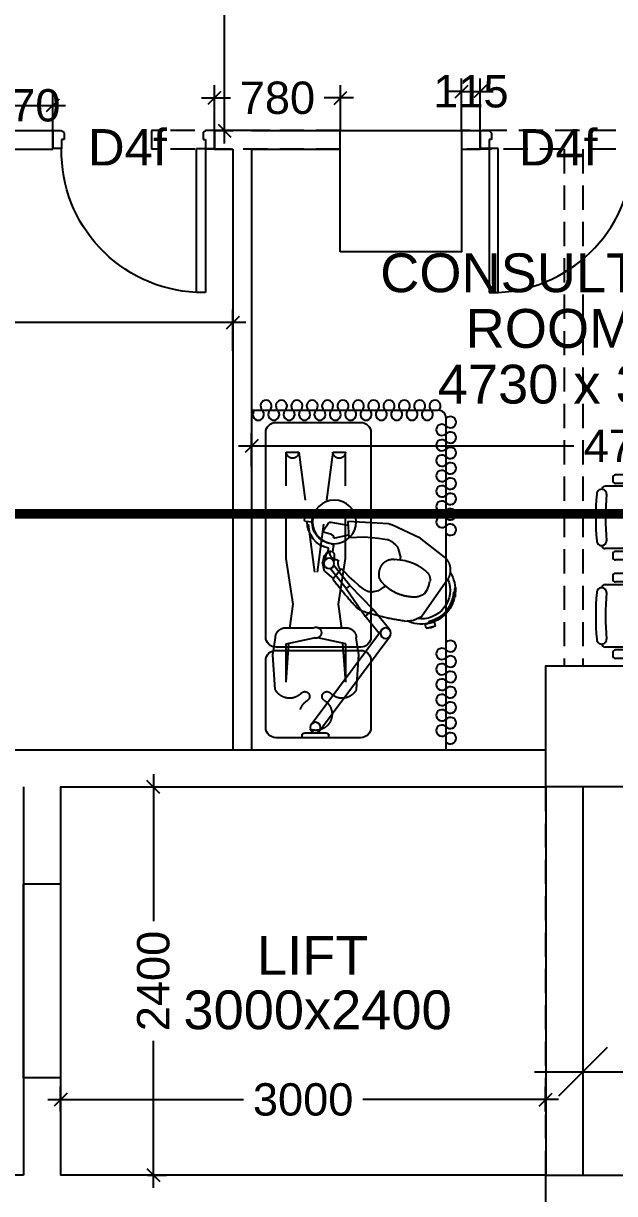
# Model space of a CAD drawing. Extents: x 6345096 to 6738923, y -6490958 to -6305885.
# Drawn here: x 6615013 to 6618670, y -6435934 to -6428696 of the extents above; entities that cross this region are included whole.
import ezdxf
from ezdxf.enums import TextEntityAlignment as Align

# ---------------------------------------------------------------- set-up
doc = ezdxf.new("R2010")
doc.units = 0
doc.header["$LTSCALE"] = 600
doc.header["$MEASUREMENT"] = 0
doc.header["$PDMODE"] = 35
doc.linetypes.add('DASHED', pattern=[0.75, 0.5, -0.25])
doc.linetypes.add('HIDDEN', pattern=[0.375, 0.25, -0.125])
doc.layers.get('0').update_dxf_attribs({"linetype": 'CONTINUOUS'})
doc.layers.get('Defpoints').update_dxf_attribs({"linetype": 'CONTINUOUS'})
for name, color, linetype in [('DIMEN', 5, 'CONTINUOUS'), ('DOOR', 32, 'CONTINUOUS'), ('furniture', 33, 'CONTINUOUS'), ('HS', 251, 'CONTINUOUS'), ('joinery', 7, 'CONTINUOUS'), ('LA-column', 3, 'CONTINUOUS'), ('Room Dim', 1, 'CONTINUOUS'), ('Sections', 10, 'CONTINUOUS'), ('TEXT', 6, 'CONTINUOUS'), ('Walls', 7, 'CONTINUOUS'), ('Working Dim', 5, 'CONTINUOUS')]:
    doc.layers.add(name, color=color, linetype=linetype)
doc.styles.add('ari', font='arial.ttf')
doc.styles.add('ARIAL', font='arial.ttf')
doc.styles.get("Standard").update_dxf_attribs({"font": 'romans.shx'})
doc.dimstyles.new('int. dim', dxfattribs={"dimtxt": 200, "dimasz": 80, "dimexe": 80, "dimexo": 0, "dimgap": 70, "dimtad": 0, "dimdec": 0, "dimzin": 12, "dimdsep": 46, "dimtxsty": 'ari', "dimblk": 'OBLIQUE', "dimcen": 2, "dimdle": 80, "dimclrd": 256, "dimclre": 256, "dimclrt": 6, "dimadec": 0, "dimazin": 0, "dimtfac": 1, "dimtdec": 0, "dimtix": 1, "dimtmove": 2, "dimatfit": 3, "dimfxl": 1, "dimtolj": 1, "dimtzin": 0, "dimlwd": -1, "dimlwe": -1, "dimarcsym": 0})
doc.dimstyles.new('STANDARD$0', dxfattribs={"dimscale": 0, "dimtxt": 150, "dimasz": 125, "dimexe": 0.75, "dimexo": 1, "dimgap": 25, "dimtad": 1, "dimdec": 0, "dimdsep": 46, "dimtxsty": 'Standard', "dimblk1": 'DOT', "dimblk2": 'DOT', "dimsah": 1, "dimcen": 2.5, "dimclrd": 1, "dimclre": 1, "dimclrt": 3, "dimadec": 0, "dimazin": 0, "dimtfac": 1, "dimtdec": 0, "dimtmove": 0, "dimatfit": 3, "dimldrblk": 'DOT', "dimfxl": 1, "dimtolj": 1, "dimtzin": 0, "dimarcsym": 0})

# ---------------------------------------------------------------- blocks, each defined once
blk = doc.blocks.new('Z$W@#5624')
at = {"layer": 'DOOR'}
for p, q in [((19.2, 469.7), (840.4, 768.6)), ((27.7, 446.2), (848.9, 745.1)), ((187.7, 517.8), (680.4, 697.1)), ((676.2, 708.8), (684.7, 685.4)), ((183.4, 529.5), (192, 506)), ((0, 399.5), (0, 499.4)), ((0, 499.4), (25, 499.4)), ((19.2, 469.7), (27.7, 446.2)), ((25, 399.5), (25, 499.4)), ((1770, 452.6), (948.8, 153.7)), ((1778.6, 429.2), (1770, 452.6)), ((1797.8, 499.4), (1772.8, 499.4)), ((1772.8, 399.5), (1772.8, 499.4)), ((1797.8, 399.5), (1797.8, 499.4)), ((0, 399.5), (25, 399.5)), ((1778.6, 429.2), (957.4, 130.3)), ((1610.1, 381.1), (1117.3, 201.8)), ((1614.3, 369.4), (1605.8, 392.9)), ((1797.8, 399.5), (1772.8, 399.5)), ((1113.1, 213.5), (1121.6, 190.1))]:
    blk.add_line(p, q, dxfattribs=at)
at = {"layer": 'DOOR', "color": 145}
for centre, start_param, end_param in [((0, 449.4), 2.617994, 3.665191), ((1797.8, 449.4), -0.523599, 0.523599)]:
    blk.add_ellipse(centre, major_axis=(-898.9, 0), ratio=1, start_param=start_param, end_param=end_param, dxfattribs=at)
blk = doc.blocks.new('A$C75CE7277')
at = {"layer": 'furniture'}
for p, q in [((0, 366.5), (486, 366.5)), ((164.9, 368), (173.5, 425.3)), ((173.5, 425.3), (312.5, 425.3)), ((174.9, 366.5), (182.3, 415.1)), ((182.3, 415.1), (303.8, 415.1)), ((311.1, 366.5), (303.8, 415.1)), ((321.1, 368), (312.5, 425.3)), ((0, 328), (486, 328)), ((151, 276.3), (156.3, 311.3)), ((162, 281.4), (166.3, 309.8)), ((324, 281.4), (319.7, 309.8)), ((335, 276.3), (329.7, 311.3))]:
    blk.add_line(p, q, dxfattribs=at)
blk.add_lwpolyline([(0, 366.5), (0, 309.8), (486, 309.8), (486, 366.5)], dxfattribs=at)
for points in [[(16.8, 170.4), (469.2, 170.4), (469.2, 0), (16.8, 0)], [(33.1, 150.1), (368, 150.1), (368, 128.6), (33.1, 128.6)], [(395.2, 149.3), (450.8, 149.3), (450.8, 23.5), (395.2, 23.5)], [(36.9, 102.3), (239, 102.3), (239, 28.6), (36.9, 28.6)], [(272.6, 100.6), (351.4, 100.6), (351.4, 73.9), (272.6, 73.9)], [(273, 49.4), (355.1, 49.4), (355.1, 29.5), (273, 29.5)]]:
    blk.add_lwpolyline(points, close=True, dxfattribs=at)
for centre, radius, start, end in [((243, 418.7), 169.5, 237.13025, 302.86975), ((243, 418.7), 159.4, 239.46113, 300.53887), ((489.9, 66.1), 13.2, 37.53467, 89.17477), ((526.4, 66.1), 13.3, 89.25987, 139.57731)]:
    blk.add_arc(centre, radius, start, end, dxfattribs=at)
for centre, major_axis, ratio in [((508.2, 67.5), (-0.5, -38), 0.504094), ((508.6, 93.5), (-0.2, -12), 0.321688), ((508.4, 89.7), (-0.03, -4.1), 0.266102)]:
    blk.add_ellipse(centre, major_axis=major_axis, ratio=ratio, dxfattribs=at)
for points in [[(300.6, 366.5), (318.7, 414), (379.3, 414), (379.3, 472.2), (547.5, 472.2), (547.5, 383.5), (615.5, 383.5), (615.5, 294.8), (550.5, 316.5)], [(550.5, 316.5), (537.8, 336.7), (541, 358.3), (559.8, 337.1)], [(505.3, 86.6), (500.3, 74.4), (503.5, 48.2), (499.4, 33.4)], [(511.6, 86.5), (516.3, 74.7), (512.3, 48.1), (516.1, 33.2)]]:
    blk.add_spline(points, degree=3, dxfattribs=at)
blk.add_open_spline([(559.8, 337.1), (556.6, 218.6), (490.6, 234.2), (486.6, 163.4), (508.7, 105.5)], degree=3, knots=[0, 0, 0, 0, 1.558339, 3.964451, 3.964451, 3.964451, 3.964451], dxfattribs=at)
blk = doc.blocks.new('A$C5D0630F4')
at = {"layer": 'furniture', "color": 8}
for p, q in [((-1013.8, 1607.6), (-1013.8, 1589.5)), ((-836.8, 1624.8), (-996.6, 1624.8)), ((-819.6, 1607.6), (-819.6, 1589.5)), ((-702.9, 1555.2), (-1060, 1555.2)), ((-836.8, 1572.3), (-996.6, 1572.3)), ((-885.4, 1572.3), (-885.4, 1555.2)), ((-862.1, 1572.3), (-862.1, 1555.2)), ((-484.4, 1512.3), (-484.4, 1282.3)), ((-254.1, 1512.3), (-484.4, 1512.3)), ((-254.1, 1282.3), (-254.1, 1512.3)), ((-427.3, 1342.6), (-313, 1342.6)), ((-427.3, 1314.5), (-313, 1314.5)), ((-267.8, 1328.5), (-237.9, 1302)), ((-232.3, 1307.6), (-226.7, 1290.8)), ((219.7, 1318.3), (219.7, 1300.2)), ((236.9, 1335.5), (396.7, 1335.5)), ((413.9, 1318.3), (413.9, 1300.2)), ((-484.4, 1282.3), (-254.1, 1282.3)), ((-305.2, 1279.6), (-299.6, 1262.7)), ((-294, 1274), (-288.4, 1257.1)), ((-282.8, 1268.3), (-277.1, 1251.5)), ((-271.5, 1262.7), (-265.9, 1245.9)), ((-260.3, 1257.1), (-254.7, 1240.3)), ((-249.1, 1251.5), (-243.5, 1234.7)), ((-237.9, 1251.5), (-232.3, 1234.7)), ((-226.7, 1251.5), (-221.1, 1234.7)), ((-221.1, 1302), (-215.5, 1285.2)), ((-215.5, 1251.5), (-209.9, 1234.7)), ((-209.9, 1296.4), (-204.3, 1279.6)), ((-204.3, 1257.1), (-198.7, 1240.3)), ((-198.7, 1290.8), (-193.1, 1274)), ((-193.1, 1262.7), (-187.5, 1245.9)), ((-188.1, 1277.2), (-182.5, 1260.4)), ((103, 1265.9), (460.1, 1265.9)), ((236.9, 1283), (396.7, 1283)), ((262.2, 1283), (262.2, 1265.9)), ((285.5, 1283), (285.5, 1265.9)), ((-702.9, 1169.1), (-1060, 1169.1)), ((-885.4, 1169.1), (-885.4, 1152)), ((-862.1, 1169.1), (-862.1, 1152)), ((-1013.8, 1134.9), (-1013.8, 1116.7)), ((-836.8, 1152), (-996.6, 1152)), ((-836.8, 1099.5), (-996.6, 1099.5)), ((-819.6, 1134.9), (-819.6, 1116.7)), ((-836.8, 1015.9), (-996.6, 1015.9)), ((-702.9, 946.3), (-1060, 946.3)), ((-1013.8, 998.8), (-1013.8, 980.6)), ((-836.8, 963.4), (-996.6, 963.4)), ((-885.4, 963.4), (-885.4, 946.3)), ((-862.1, 963.4), (-862.1, 946.3)), ((-819.6, 998.8), (-819.6, 980.6)), ((103, 879.8), (460.1, 879.8)), ((262.2, 879.8), (262.2, 862.7)), ((285.5, 879.8), (285.5, 862.7)), ((219.7, 845.6), (219.7, 827.4)), ((236.9, 862.7), (396.7, 862.7)), ((236.9, 810.2), (396.7, 810.2)), ((413.9, 845.6), (413.9, 827.4)), ((-702.9, 560.2), (-1060, 560.2)), ((-1013.8, 526), (-1013.8, 507.8)), ((-836.8, 543.2), (-996.6, 543.2)), ((-885.4, 560.2), (-885.4, 543.2)), ((-862.1, 560.2), (-862.1, 543.2)), ((-819.6, 526), (-819.6, 507.8)), ((-836.8, 490.7), (-996.6, 490.7))]:
    blk.add_line(p, q, dxfattribs=at)
blk.add_lwpolyline([(0, 449.8), (0, 1649.8), (-599.9, 1649.8), (-599.9, 0), (599.9, 0), (599.9, 449.8), (0, 449.8)], dxfattribs=at)
at = {"layer": 'furniture', "color": 8, "elevation": 0}
for points in [[(-458.8, 1400.4), (-458.8, 1457.3), (-445.7, 1457.3), (-445.7, 1400.4)], [(-430.1, 1391.6), (-430.1, 1466.1), (-415.1, 1466.1), (-415.1, 1391.6)]]:
    blk.add_lwpolyline(points, close=True, dxfattribs=at)
at = {"layer": 'furniture', "color": 8}
for points in [[(-401.5, 1452.1), (-401.5, 1464.1, -0.414214), (-399.5, 1466.1), (-395.5, 1466.1, -0.414214), (-393.5, 1464.1), (-393.5, 1452.1, -0.414214), (-395.5, 1450.1), (-399.5, 1450.1, -0.414214)], [(-401.5, 1422.8), (-401.5, 1434.8, -0.414214), (-399.5, 1436.8), (-395.5, 1436.8, -0.414214), (-393.5, 1434.8), (-393.5, 1422.8, -0.414214), (-395.5, 1420.8), (-399.5, 1420.8, -0.414214)], [(-401.5, 1393.6), (-401.5, 1405.6, -0.414214), (-399.5, 1407.6), (-395.5, 1407.6, -0.414214), (-393.5, 1405.6), (-393.5, 1393.6, -0.414214), (-395.5, 1391.6), (-399.5, 1391.6, -0.414214)]]:
    blk.add_lwpolyline(points, format="xyb", close=True, dxfattribs=at)
for points in [[(-413.9, 1314.5), (-413.9, 1310.3, -0.414241), (-423.9, 1300.3), (-459.9, 1300.3, -0.414186), (-469.9, 1310.3), (-469.9, 1346.8, -0.414241), (-459.9, 1356.8), (-423.9, 1356.8, -0.414186), (-413.9, 1346.8), (-413.9, 1342.5)], [(-323.9, 1314.5), (-323.9, 1310.3, 0.414241), (-313.9, 1300.3), (-277.8, 1300.3, 0.414186), (-267.8, 1310.3), (-267.8, 1346.8, 0.414241), (-277.8, 1356.8), (-313.9, 1356.8, 0.414186), (-323.9, 1346.8), (-323.9, 1342.5)]]:
    blk.add_lwpolyline(points, format="xyb", dxfattribs=at)
for centre in [(-372.1, 1458.1), (-347.6, 1458.1), (-323.1, 1458.1), (-298.6, 1458.1), (-372.1, 1428.8), (-372.1, 1399.6), (-347.6, 1428.8), (-347.6, 1399.6), (-323.1, 1428.8), (-323.1, 1399.6), (-298.6, 1428.8), (-298.6, 1399.6)]:
    blk.add_circle(centre, 8, dxfattribs=at)
at = {"layer": 'furniture', "color": 8, "extrusion": (0, 0, -1)}
for centre, major_axis, start_param, end_param in [((-303.3, 1857.9), (-154.9, 81.5), 1.871765232713639, 8.154950539893225), ((-303.3, 1857.9), (-88.8, 137.9), -0.622969, 1.625443), ((-303.3, 1857.9), (48.2, 149), -1.507903, 0.740509), ((-452.3, 1916.9), (3.35, 1.56), 0.857963, 3.90553), ((-164.8, 1938.7), (2.9, 2.9), 0.714732, 2.963144), ((236.9, 1318.3), (12.1, 12.1), 3.926991, 5.497787), ((396.7, 1318.3), (-12.1, 12.1), 0.785398, 2.356194), ((103, 1222.2), (-11.2, 42.3), -1.143999, 0.258671), ((236.9, 1300.2), (-12.1, 12.1), 3.926991, 5.497787), ((396.7, 1300.2), (12.1, 12.1), 0.785398, 2.356194), ((482, 1216.6), (-21.7, 21.7), 5.497787, 8.63938), ((460.1, 1244), (-15.5, 15.5), 0.785398, 2.207354), ((982.6, 1072.9), (-8.6, 935.9), 4.553487, 4.889738), ((-1096.9, 1072.8), (-11.3, 1554.9), 1.485447, 1.670639), ((-1083.5, 1072.8), (-1599.3, 104.6), 2.986466, 3.166126), ((103, 923.6), (15.6, 40.9), 2.777366, 4.180037), ((482, 929.2), (-21.7, 21.7), 2.356194, 5.497787), ((460.1, 901.7), (15.5, 15.5), 0.934239, 2.356194), ((236.9, 845.6), (12.1, 12.1), 3.926991, 5.497787), ((236.9, 827.4), (-12.1, 12.1), 3.926991, 5.497787), ((396.7, 845.6), (-12.1, 12.1), 0.785398, 2.356194), ((396.7, 827.4), (12.1, 12.1), 0.785398, 2.356194)]:
    blk.add_ellipse(centre, major_axis=major_axis, ratio=1, start_param=start_param, end_param=end_param, dxfattribs=at)
at = {"layer": 'furniture', "color": 8}
for centre, major_axis, start_param, end_param in [((-996.6, 1607.6), (12.1, 12.1), 0.785398, 2.356194), ((-836.8, 1607.6), (-12.1, 12.1), 3.926991, 5.497787), ((-1081.9, 1505.9), (21.7, 21.7), 5.497787, 8.63938), ((-1060, 1533.3), (15.5, 15.5), 0.785398, 2.207354), ((-996.6, 1589.5), (-12.1, 12.1), 0.785398, 2.356194), ((-836.8, 1589.5), (12.1, 12.1), 3.926991, 5.497787), ((-702.9, 1511.5), (11.2, 42.3), -1.143999, 0.258671), ((483.6, 1362.1), (1599.3, 104.6), 2.986466, 3.166126), ((497, 1362.1), (11.3, 1554.9), 1.485447, 1.670639), ((-1582.5, 1362.2), (8.6, 935.9), 4.553487, 4.889738), ((-1081.9, 1218.5), (21.7, 21.7), 2.356194, 5.497787), ((-1060, 1191), (15.5, 15.5), 2.505035, 3.926991), ((-702.9, 1212.9), (-15.6, 40.9), 2.777366, 4.180037), ((-996.6, 1134.9), (12.1, 12.1), 0.785398, 2.356194), ((-996.6, 1116.7), (-12.1, 12.1), 0.785398, 2.356194), ((-836.8, 1134.9), (-12.1, 12.1), 3.926991, 5.497787), ((-836.8, 1116.7), (12.1, 12.1), 3.926991, 5.497787), ((-996.6, 998.8), (12.1, 12.1), 0.785398, 2.356194), ((-836.8, 998.8), (-12.1, 12.1), 3.926991, 5.497787), ((-1060, 924.5), (15.5, 15.5), 0.785398, 2.207354), ((-996.6, 980.6), (-12.1, 12.1), 0.785398, 2.356194), ((-836.8, 980.6), (12.1, 12.1), 3.926991, 5.497787), ((-702.9, 902.6), (11.2, 42.3), -1.143999, 0.258671), ((483.6, 753.2), (1599.3, 104.6), 2.986466, 3.166126), ((-1081.9, 897), (21.7, 21.7), 5.497787, 8.63938), ((497, 753.2), (11.3, 1554.9), 1.485447, 1.670639), ((-1582.5, 753.3), (8.6, 935.9), 4.553487, 4.889738), ((-1081.9, 609.6), (21.7, 21.7), 2.356194, 5.497787), ((-702.9, 604), (-15.6, 40.9), 2.777366, 4.180037), ((-1060, 582.1), (15.5, 15.5), 2.505035, 3.926991), ((-996.6, 526), (12.1, 12.1), 0.785398, 2.356194), ((-996.6, 507.8), (-12.1, 12.1), 0.785398, 2.356194), ((-836.8, 526), (-12.1, 12.1), 3.926991, 5.497787), ((-836.8, 507.8), (12.1, 12.1), 3.926991, 5.497787)]:
    blk.add_ellipse(centre, major_axis=major_axis, ratio=1, start_param=start_param, end_param=end_param, dxfattribs=at)
at = {"layer": 'furniture', "color": 8, "extrusion": (0, 0, -1), "xscale": -0.9944751381987783, "yscale": 0.9944751379080117, "zscale": -0.9944751381987783, "rotation": 229.3852815551396}
blk.add_blockref('A$C75CE7277', (-103.5, 298.9), dxfattribs=at)
at = {"layer": 'furniture', "color": 8, "style": 'ARIAL'}
for s, height, p in [('S.S.CONSULTANTS', 4.234, (-450, 1401.2, 0)), ('3', 8.57, (-367.7, 1454, 0)), ('6', 8.57, (-343.2, 1454, 0)), ('9', 8.57, (-318.7, 1454, 0)), ('#', 8.57, (-294.2, 1455.5, 0)), ('2', 8.57, (-367.7, 1424.8, 0)), ('1', 8.57, (-367.7, 1395.6, 0)), ('5', 8.57, (-343.2, 1424.8, 0)), ('4', 8.57, (-343.2, 1395.6, 0)), ('8', 8.57, (-318.7, 1424.8, 0)), ('7', 8.57, (-318.7, 1395.6, 0)), ('0', 8.57, (-294.2, 1424.8, 0)), ('*', 8.57, (-291.7, 1397.1, 0))]:
    blk.add_text(s, height=height, rotation=90, dxfattribs=at).set_placement(p)
blk = doc.blocks.new('A$C3D630BD9')
at = {"layer": 'furniture', "color": 8}
for p, q in [((-363.1, 0), (-363.1, -12.8)), ((-345.9, -30), (-215.2, -30)), ((-254.5, -43.1), (179.9, -626.7)), ((-198.1, 0), (-198.1, -12.8)), ((-306.6, -81.9), (127.7, -665.5)), ((113.2, -644.5), (26.2, -751.8)), ((179, -666.6), (76.7, -792.7)), ((404.2, -677.6), (398.2, -701.8)), ((398.2, -701.8), (456.5, -716.1)), ((404.2, -677.6), (462.4, -691.8)), ((419.2, -717.1), (421.5, -707.4)), ((462.4, -691.8), (456.5, -716.1)), ((-90, -922.7), (26.2, -751.8)), ((-66.7, -941.6), (76.7, -792.7)), ((76.7, -792.7), (26.2, -751.8)), ((-90, -922.7), (-190.1, -1046.1)), ((-66.7, -941.6), (-90, -922.7)), ((574.2, -900.4), (584.2, -899.9)), ((585.8, -930.6), (582.8, -870.7)), ((-66.7, -941.6), (-166.8, -1065)), ((-216.3, -1131), (-220.4, -1098.8)), ((-202, -1151.4), (-199.5, -1171.5)), ((-172.3, -1147.6), (-167.9, -1181.9)), ((-163.5, -1124.3), (-167.6, -1092.1)), ((-347.9, -1345.4), (-344.6, -1370.9)), ((-300.8, -1332.2), (-341.7, -1337.4)), ((-295.8, -1371.9), (-336.6, -1377.1))]:
    blk.add_line(p, q, dxfattribs=at)
at = {"layer": 'furniture', "color": 8, "linetype": 'DASHED'}
for p, q in [((-529.2, -298.8), (-544.3, -513.3)), ((-462.4, -342.6), (-444.2, -584.9)), ((-462.4, -342.6), (-462.4, -581)), ((-93.1, -342.6), (-111.3, -584.9)), ((-93.1, -342.6), (-93.1, -581)), ((-26.3, -298.8), (-11.2, -513.3)), ((-544.3, -513.3), (-527.7, -617.4)), ((-11.2, -513.3), (-27.7, -617.4)), ((-462.4, -581), (-289, -617.5)), ((-93.1, -581), (-266.2, -617.4)), ((-465.2, -679.9), (-292.3, -679.9)), ((-438.1, -675.2), (-417.3, -825.3)), ((-262.7, -679.9), (-90.2, -679.9)), ((-117.4, -675.2), (-138.2, -825.3)), ((-417.3, -825.3), (-460.9, -1107.3)), ((-138.2, -825.3), (-94.6, -1107.3)), ((-382.8, -1766.6), (-277.7, -963)), ((-172.7, -1766.6), (-277.7, -963)), ((-460.9, -1107.3), (-460.9, -1766.6)), ((-94.6, -1107.3), (-94.6, -1766.6)), ((-460.9, -1766.6), (-382.8, -1766.6)), ((-172.7, -1766.6), (-94.6, -1766.6))]:
    blk.add_line(p, q, dxfattribs=at)
at = {"layer": 'furniture', "color": 8}
for points in [[(-525, 0, 0.414214), (-587.5, -62.5), (-587.5, -477.5, 0.414214), (-525, -540), (0, -540, 0.414214), (62.5, -477.5), (62.5, -62.5, 0.414214), (0, 0)], [(-525, -1950), (0, -1950, 0.414214), (62.5, -1887.5), (62.5, -622.5, 0.414214), (0, -560), (-525, -560, 0.414214), (-587.5, -622.5), (-587.5, -1887.5, 0.414214)]]:
    blk.add_lwpolyline(points, format="xyb", close=True, dxfattribs=at)
at = {"layer": 'furniture', "color": 8, "linetype": 'DASHED'}
for points in [[(154.2, -937.9), (126.8, -919.7), (107.9, -908.6), (86.6, -903.2, 0.246109), (14.4, -920.5), (12.6, -922), (-12.4, -942), (-43.7, -969.4), (-71.1, -995), (-100.7, -1026.5), (-118.3, -1045.1), (-172.6, -979.8, -0.025572), (-28.1, -807.4, -0.12826), (14.5, -780.2, -0.043408), (272.4, -721.1), (327.1, -726.8), (374.7, -749.7), (539.2, -982, -0.327906), (523.7, -1112.1), (514.9, -1119.3), (375.8, -1228.2, -0.054318), (366.6, -1233.9), (193.1, -1317.1, -0.097498), (174.4, -1321.9), (-80.5, -1336.8), (-73.9, -1238.9), (22.4, -1241.5), (109.5, -1233.6), (162.7, -1226.4, 0.141399), (188.1, -1215.2), (215.2, -1192.5, 0.153306), (231.3, -1167.3), (245.2, -1116.1), (241, -1099.1)], [(181.8, -914.8, -0.128062), (310.7, -870.4, -0.215717), (395.8, -891.9), (411.7, -918.6), (420.2, -938.9), (428, -968.9, -0.242433), (408.5, -1024.6, -0.136513), (275.8, -1094.3), (207.8, -1102.7, -0.297129), (130.8, -1067.4, -0.138986), (113.2, -1011.8, -0.105167), (118.5, -979.7), (129.6, -960.8), (146.5, -944.2), (181.9, -915.2)], [(-168.3, -985.2), (-220.7, -1027.8, 0.166504), (-225.8, -1036), (-235.5, -1077.5, 0.116666), (-235.5, -1084.4), (-226.7, -1121, 0.181583), (-220.8, -1129.7), (-199.3, -1144.9, 0.566275), (-191.5, -1141.5, -0.372711), (-143.5, -1098.5, 0.458371), (-138.7, -1092.7, -0.210622), (-124.6, -1037.4)], [(-75.2, -1253.3), (-161, -1234.6, 0.445833), (-168, -1239.6), (-168.2, -1241.8, -0.30427), (-180.6, -1256.5), (-229.9, -1270.7, 0.509983), (-233.1, -1279.5), (-202.2, -1324.9, 0.292523), (-185.1, -1332.3), (-79.3, -1314.7)]]:
    blk.add_lwpolyline(points, format="xyb", dxfattribs=at)
at = {"layer": 'furniture', "color": 8}
for centre, radius in [((-280.6, -62.5), 32.5), ((153.8, -646.1), 32.5), ((-196.3, -1077.6), 32.1), ((-163.5, -1334.9), 135)]:
    blk.add_circle(centre, radius, dxfattribs=at)
at = {"layer": 'furniture', "color": 8, "linetype": 'DASHED'}
for centre, radius, start, end in [((-277.7, -145.2), 100, 299.30373, 240.69627), ((-440.3, -343.1), 99.3, 41.53035, 153.48915), ((-337.8, -240.5), 46.3, 217.5254, 241.04949), ((-345.8, -255.1), 29.7, 240.89968, 49.95629), ((-209.7, -255.1), 29.7, 130.04371, 299.10032), ((-217.7, -240.5), 46.3, 298.95051, 322.4746), ((-115.2, -343.1), 99.3, 26.51085, 131.48844), ((-465.2, -617.4), 62.5, 180, 270), ((-277.5, -649.4), 33.9, 244.07473, 109.76254), ((-90.2, -617.4), 62.5, 270, 0), ((-421.9, -1766.6), 38.4, 0, 180), ((-133.6, -1766.6), 38.4, 0, 180)]:
    blk.add_arc(centre, radius, start, end, dxfattribs=at)
at = {"layer": 'furniture', "color": 8}
for centre, radius, start, end in [((-345.9, -12.8), 17.2, 180, 270), ((-215.2, -12.8), 17.2, 270, 0), ((374.6, -912.1), 210, 328.04544, 115.37883), ((448.1, -624), 92.5, 237.33828, 275.18757), ((412.5, -769.7), 92.5, 57.33828, 95.18757), ((374.6, -912.1), 200, 3.33398, 77.096), ((374.6, -912.1), 177.5, 337.25718, 98.73335), ((671.7, -896.2), 92.5, 164.00923, 201.85852), ((-189.9, -1127.7), 26.6, 187.25978, 7.25978), ((-163.5, -1334.9), 167.3, 102.40385, 180.39382), ((-163.5, -1334.9), 137.3, 97.25978, 195.63577), ((-182.8, -1183.8), 15, 277.25978, 7.25978), ((-340.8, -1344.5), 7.13, 97.25978, 187.25978), ((-337.5, -1370), 7.13, 187.25978, 277.25978)]:
    blk.add_arc(centre, radius, start, end, dxfattribs=at)
blk = doc.blocks.new('A$C599E3A40')
at = {"layer": 'furniture', "color": 8}
for p, q in [((0, 0), (-2050, 0)), ((-2100, -1200.5), (-2100, -50))]:
    blk.add_line(p, q, dxfattribs=at)
blk.add_arc((-2050, -50), 50, 90, 180, dxfattribs=at)
for centre, major_axis, start_param, end_param in [((-2026.3, 26.1), (0, -36), 7.043597, 11.805959), ((-1931.3, 26.1), (0, -36), 7.043597, 11.805959), ((-1836.3, 26.1), (0, -36), 7.043597, 11.805959), ((-1741.3, 26.1), (0, -36), 7.043597, 11.805959), ((-1646.4, 26.1), (0, -36), 7.043597, 11.805959), ((-1551.4, 26.1), (0, -36), 7.043597, 11.805959), ((-1456.4, 26.1), (0, -36), 7.043597, 11.805959), ((-1361.4, 26.1), (0, -36), 7.043597, 11.805959), ((-640.9, 26.1), (0, -36), 7.043597, 11.805959), ((-545.9, 26.1), (0, -36), 7.043597, 11.805959), ((-450.9, 26.1), (0, -36), 7.043597, 11.805959), ((-355.9, 26.1), (0, -36), 7.043597, 11.805959), ((-261, 26.1), (0, -36), 7.043597, 11.805959), ((-166, 26.1), (0, -36), 7.043597, 11.805959), ((-71, 26.1), (0, -36), 7.043597, 11.805959), ((-2126.1, -68.7), (36, 0), 7.043597, 11.805959), ((-1978.8, -26.1), (0, -36), 10.185189, 14.947552), ((-1883.8, -26.1), (0, -36), 10.185189, 14.947552), ((-1788.8, -26.1), (0, -36), 10.185189, 14.947552), ((-1693.8, -26.1), (0, -36), 10.185189, 14.947552), ((-1598.9, -26.1), (0, -36), 10.185189, 14.947552), ((-1503.9, -26.1), (0, -36), 10.185189, 14.947552), ((-1408.9, -26.1), (0, -36), 10.185189, 14.947552), ((-593.4, -26.1), (0, -36), 10.185189, 14.947552), ((-498.4, -26.1), (0, -36), 10.185189, 14.947552), ((-403.4, -26.1), (0, -36), 10.185189, 14.947552), ((-308.5, -26.1), (0, -36), 10.185189, 14.947552), ((-213.5, -26.1), (0, -36), 10.185189, 14.947552), ((-118.5, -26.1), (0, -36), 10.185189, 14.947552), ((-2126.1, -163.7), (36, 0), 7.043597, 11.805959), ((-2073.9, -116.2), (36, 0), 10.185189, 14.947552), ((-2073.9, -211.2), (36, 0), 10.185189, 14.947552), ((-2126.1, -258.7), (36, 0), 7.043597, 11.805959), ((-2073.9, -306.2), (36, 0), 10.185189, 14.947552), ((-2126.1, -353.6), (36, 0), 7.043597, 11.805959), ((-2126.1, -448.6), (36, 0), 7.043597, 11.805959), ((-2073.9, -401.1), (36, 0), 10.185189, 14.947552), ((-2126.1, -543.6), (36, 0), 7.043597, 11.805959), ((-2073.9, -496.1), (36, 0), 10.185189, 14.947552), ((-2073.9, -591.1), (36, 0), 10.185189, 14.947552), ((-2126.1, -638.6), (36, 0), 7.043597, 11.805959), ((-2073.9, -686.1), (36, 0), 10.185189, 14.947552), ((-2126.1, -733.6), (36, 0), 7.043597, 11.805959), ((-2126.1, -828.5), (36, 0), 7.043597, 11.805959), ((-2073.9, -781), (36, 0), 10.185189, 14.947552), ((-2073.9, -876), (36, 0), 10.185189, 14.947552), ((-2126.1, -923.5), (36, 0), 7.043597, 11.805959), ((-2073.9, -971), (36, 0), 10.185189, 14.947552), ((-2126.1, -1018.5), (36, 0), 7.043597, 11.805959), ((-2126.1, -1113.5), (36, 0), 7.043597, 11.805959), ((-2073.9, -1066), (36, 0), 10.185189, 14.947552), ((-2073.9, -1160.9), (36, 0), 10.185189, 14.947552)]:
    blk.add_ellipse(centre, major_axis=major_axis, ratio=0.956121, start_param=start_param, end_param=end_param, dxfattribs=at)
blk = doc.blocks.new('_Oblique')
at = {"color": 0, "linetype": 'ByBlock', "lineweight": -2}
blk.add_line((-0.5, -0.5), (0.5, 0.5), dxfattribs=at)
blk = doc.blocks.new('*D2200')
at = {"layer": 'Defpoints', "color": 0, "transparency": 16777216}
for p in [(6616424.5, -6431309.2), (6616424.5, -6431437.5, 5.1), (6621154.5, -6431520.5, 5.1)]:
    blk.add_point(p, dxfattribs=at)
at = {"layer": 'Working Dim', "transparency": 16777216}
for p, q in [((6616424.5, -6431437.5), (6616424.5, -6431229.2)), ((6621154.5, -6431520.5), (6621154.5, -6431229.2)), ((6616344.5, -6431309.2), (6618417.2, -6431309.2)), ((6621234.5, -6431309.2), (6619161.9, -6431309.2))]:
    blk.add_line(p, q, dxfattribs=at)
at = {"layer": 'Working Dim', "transparency": 16777216, "xscale": 80, "yscale": 80, "zscale": 80, "rotation": 180}
blk.add_blockref('_Oblique', (6616424.5, -6431309.2), dxfattribs=at)
at = {"layer": 'Working Dim', "transparency": 16777216, "xscale": 80, "yscale": 80, "zscale": 80}
blk.add_blockref('_Oblique', (6621154.5, -6431309.2), dxfattribs=at)
at = {"layer": 'Working Dim', "color": 6, "transparency": 16777216, "insert": (6618789.5, -6431309.2), "char_height": 200, "attachment_point": 5, "style": 'ari'}
blk.add_mtext('\\A1;4730', dxfattribs=at)
blk = doc.blocks.new('*D2201')
at = {"layer": 'Defpoints', "color": 0, "transparency": 16777216}
for p in [(6611109.5, -6430545.8), (6611109.5, -6430720.4, 5.1), (6616309.5, -6430720.4, 5.1)]:
    blk.add_point(p, dxfattribs=at)
at = {"layer": 'Working Dim', "transparency": 16777216}
for p, q in [((6611109.5, -6430720.4), (6611109.5, -6430465.8)), ((6616309.5, -6430720.4), (6616309.5, -6430465.8)), ((6611029.5, -6430545.8), (6613341.2, -6430545.8)), ((6616389.5, -6430545.8), (6614077.8, -6430545.8))]:
    blk.add_line(p, q, dxfattribs=at)
at = {"layer": 'Working Dim', "transparency": 16777216, "xscale": 80, "yscale": 80, "zscale": 80, "rotation": 180}
blk.add_blockref('_Oblique', (6611109.5, -6430545.8), dxfattribs=at)
at = {"layer": 'Working Dim', "transparency": 16777216, "xscale": 80, "yscale": 80, "zscale": 80}
blk.add_blockref('_Oblique', (6616309.5, -6430545.8), dxfattribs=at)
at = {"layer": 'Working Dim', "color": 6, "transparency": 16777216, "insert": (6613709.5, -6430545.8), "char_height": 200, "attachment_point": 5, "style": 'ari'}
blk.add_mtext('\\A1;5200', dxfattribs=at)
blk = doc.blocks.new('*D2203')
at = {"layer": 'Defpoints', "color": 0, "transparency": 16777216}
for p in [(6615243.5, -6435352.6), (6615243.5, -6435425, 5.1), (6618243.5, -6435425, 5.1)]:
    blk.add_point(p, dxfattribs=at)
at = {"layer": 'Working Dim', "transparency": 16777216}
for p, q in [((6615243.5, -6435425), (6615243.5, -6435272.6)), ((6618243.5, -6435425), (6618243.5, -6435272.6)), ((6615163.5, -6435352.6), (6616375.3, -6435352.6)), ((6618323.5, -6435352.6), (6617111.8, -6435352.6))]:
    blk.add_line(p, q, dxfattribs=at)
at = {"layer": 'Working Dim', "transparency": 16777216, "xscale": 80, "yscale": 80, "zscale": 80, "rotation": 180}
blk.add_blockref('_Oblique', (6615243.5, -6435352.6), dxfattribs=at)
at = {"layer": 'Working Dim', "transparency": 16777216, "xscale": 80, "yscale": 80, "zscale": 80}
blk.add_blockref('_Oblique', (6618243.5, -6435352.6), dxfattribs=at)
at = {"layer": 'Working Dim', "color": 6, "transparency": 16777216, "insert": (6616743.5, -6435352.6), "char_height": 200, "attachment_point": 5, "style": 'ari'}
blk.add_mtext('\\A1;3000', dxfattribs=at)
blk = doc.blocks.new('*D2204')
at = {"layer": 'Defpoints', "color": 0, "transparency": 16777216}
for p in [(6615780.1, -6433418.8, 5.1), (6615817.8, -6433418.8), (6615780.1, -6435818.8, 5.1)]:
    blk.add_point(p, dxfattribs=at)
at = {"layer": 'Working Dim', "transparency": 16777216}
for p, q in [((6615817.8, -6433338.8), (6615817.8, -6434248.8)), ((6615780.1, -6433418.8), (6615897.8, -6433418.8)), ((6615817.8, -6435898.8), (6615817.8, -6434988.8)), ((6615780.1, -6435818.8), (6615897.8, -6435818.8))]:
    blk.add_line(p, q, dxfattribs=at)
at = {"layer": 'Working Dim', "transparency": 16777216, "xscale": 80, "yscale": 80, "zscale": 80}
for p, rotation in [((6615817.8, -6433418.8), 90), ((6615817.8, -6435818.8), 270)]:
    blk.add_blockref('_Oblique', p, dxfattribs=dict(at, rotation=rotation))
at = {"layer": 'Working Dim', "color": 6, "transparency": 16777216, "insert": (6615817.8, -6434618.8), "char_height": 200, "attachment_point": 5, "rotation": 90, "style": 'ari'}
blk.add_mtext('\\A1;2400', dxfattribs=at)
blk = doc.blocks.new('*D2237')
at = {"layer": 'Defpoints', "color": 0, "transparency": 16777216}
for p in [(6617838.5, -6429117), (6617723.5, -6429358.8, 1.3), (6617838.5, -6429358.8, 1.4)]:
    blk.add_point(p, dxfattribs=at)
at = {"layer": 'Working Dim', "transparency": 16777216}
for p, q in [((6617723.5, -6429358.8), (6617723.5, -6429037)), ((6617838.5, -6429358.8), (6617838.5, -6429037)), ((6617723.5, -6429117), (6617643.5, -6429117)), ((6617723.5, -6429117), (6617838.5, -6429117)), ((6617838.5, -6429117), (6617918.5, -6429117))]:
    blk.add_line(p, q, dxfattribs=at)
at = {"layer": 'Working Dim', "transparency": 16777216, "xscale": 80, "yscale": 80, "zscale": 80}
blk.add_blockref('_Oblique', (6617723.5, -6429117), dxfattribs=at)
at = {"layer": 'Working Dim', "transparency": 16777216, "xscale": 80, "yscale": 80, "zscale": 80, "rotation": 180}
blk.add_blockref('_Oblique', (6617838.5, -6429117), dxfattribs=at)
at = {"layer": 'Working Dim', "color": 6, "transparency": 16777216, "insert": (6617781, -6429117), "char_height": 200, "attachment_point": 5, "style": 'ari'}
blk.add_mtext('\\A1;115', dxfattribs=at)
blk = doc.blocks.new('*D2238')
at = {"layer": 'Defpoints', "color": 0, "transparency": 16777216}
for p in [(6616974.5, -6429157.2), (6616194.5, -6429358.8, 0.7), (6616974.5, -6429358.8, 0.9)]:
    blk.add_point(p, dxfattribs=at)
at = {"layer": 'Working Dim', "transparency": 16777216}
for p, q in [((6616194.5, -6429358.8), (6616194.5, -6429077.2)), ((6616974.5, -6429358.8), (6616974.5, -6429077.2)), ((6616114.5, -6429157.2), (6616294.8, -6429157.2)), ((6617054.5, -6429157.2), (6616874.3, -6429157.2))]:
    blk.add_line(p, q, dxfattribs=at)
at = {"layer": 'Working Dim', "transparency": 16777216, "xscale": 80, "yscale": 80, "zscale": 80, "rotation": 180}
blk.add_blockref('_Oblique', (6616194.5, -6429157.2), dxfattribs=at)
at = {"layer": 'Working Dim', "transparency": 16777216, "xscale": 80, "yscale": 80, "zscale": 80}
blk.add_blockref('_Oblique', (6616974.5, -6429157.2), dxfattribs=at)
at = {"layer": 'Working Dim', "color": 6, "transparency": 16777216, "insert": (6616584.5, -6429157.2), "char_height": 200, "attachment_point": 5, "style": 'ari'}
blk.add_mtext('\\A1;780', dxfattribs=at)
blk = doc.blocks.new('*D2239')
at = {"layer": 'Defpoints', "color": 0, "transparency": 16777216}
for p in [(6615194.5, -6429203.8), (6614824.5, -6429358.8, 0.7), (6615194.5, -6429358.8, 0.7)]:
    blk.add_point(p, dxfattribs=at)
at = {"layer": 'Working Dim', "transparency": 16777216}
for p, q in [((6614824.5, -6429358.8), (6614824.5, -6429123.8)), ((6615194.5, -6429358.8), (6615194.5, -6429123.8)), ((6614824.5, -6429203.8), (6614744.5, -6429203.8)), ((6614824.5, -6429203.8), (6615194.5, -6429203.8)), ((6615194.5, -6429203.8), (6615274.5, -6429203.8))]:
    blk.add_line(p, q, dxfattribs=at)
at = {"layer": 'Working Dim', "transparency": 16777216, "xscale": 80, "yscale": 80, "zscale": 80}
blk.add_blockref('_Oblique', (6614824.5, -6429203.8), dxfattribs=at)
at = {"layer": 'Working Dim', "transparency": 16777216, "xscale": 80, "yscale": 80, "zscale": 80, "rotation": 180}
blk.add_blockref('_Oblique', (6615194.5, -6429203.8), dxfattribs=at)
at = {"layer": 'Working Dim', "color": 6, "transparency": 16777216, "insert": (6615009.5, -6429203.8), "char_height": 200, "attachment_point": 5, "style": 'ari'}
blk.add_mtext('\\A1;370', dxfattribs=at)
blk = doc.blocks.new('*D2282')
at = {"layer": 'Defpoints', "color": 0, "transparency": 16777216}
for p in [(6616257, -6426958.7), (6616605.6, -6426958.7, 1.7), (6616540.6, -6429358.8, 0.7)]:
    blk.add_point(p, dxfattribs=at)
at = {"layer": 'Working Dim', "transparency": 16777216}
for p, q in [((6616257, -6426878.7), (6616257, -6427788.7)), ((6616605.6, -6426958.7), (6616177, -6426958.7)), ((6616257, -6429438.8), (6616257, -6428528.7)), ((6616540.6, -6429358.8), (6616177, -6429358.8))]:
    blk.add_line(p, q, dxfattribs=at)
at = {"layer": 'Working Dim', "transparency": 16777216, "xscale": 80, "yscale": 80, "zscale": 80}
for p, rotation in [((6616257, -6426958.7), 90), ((6616257, -6429358.8), 270)]:
    blk.add_blockref('_Oblique', p, dxfattribs=dict(at, rotation=rotation))
at = {"layer": 'Working Dim', "color": 6, "transparency": 16777216, "insert": (6616257, -6428158.7), "char_height": 200, "attachment_point": 5, "rotation": 90, "style": 'ari'}
blk.add_mtext('\\A1;2400', dxfattribs=at)
blk = doc.blocks.new('*D2284')
at = {"layer": 'Defpoints', "color": 0, "transparency": 16777216}
for p in [(6618473.5, -6434803.8), (6635692, -6434898.8), (6618473.5, -6435181.1)]:
    blk.add_point(p, dxfattribs=at)
at = {"layer": 'DIMEN', "color": 8, "transparency": 16777216}
for p, q in [((6618473.5, -6434803.8), (6618473.5, -6435481.1)), ((6635692, -6434898.8), (6635692, -6435481.1)), ((6618173.5, -6435181.1), (6625977.4, -6435181.1)), ((6635992, -6435181.1), (6628188.2, -6435181.1))]:
    blk.add_line(p, q, dxfattribs=at)
at = {"layer": 'DIMEN', "color": 8, "transparency": 16777216, "xscale": 300, "yscale": 300, "zscale": 300, "rotation": 180}
blk.add_blockref('_Oblique', (6618473.5, -6435181.1), dxfattribs=at)
at = {"layer": 'DIMEN', "color": 8, "transparency": 16777216, "xscale": 300, "yscale": 300, "zscale": 300}
blk.add_blockref('_Oblique', (6635692, -6435181.1), dxfattribs=at)
at = {"layer": 'DIMEN', "color": 7, "transparency": 16777216, "insert": (6627082.8, -6435181.1), "char_height": 500, "attachment_point": 5, "style": 'ari'}
blk.add_mtext('\\A1;17.22m', dxfattribs=at)
blk = doc.blocks.new('1000')
at = {"layer": 'DOOR'}
for p, q in [((0, -100), (0, 0)), ((0, 0), (49.7, 0)), ((49.7, 0), (49.7, -2.2)), ((63.2, -49.5), (49.7, -49.5)), ((49.7, -49.5), (49.7, -100)), ((63.2, -13.5), (61, -13.5)), ((63.2, -13.5), (63.2, -49.5)), ((836.8, -13.5), (836.8, -49.5)), ((836.8, -13.5), (839, -13.5)), ((836.8, -49.5), (850.3, -49.5)), ((850.3, 0), (850.3, -2.2)), ((900, 0), (850.3, 0)), ((850.3, -49.5), (850.3, -100)), ((900, -100), (900, 0)), ((49.7, -100), (0, -100)), ((49.7, -100), (49.7, -900.6)), ((100.2, -100), (49.7, -100)), ((100.2, -900.6), (100.2, -100)), ((850.3, -100), (900, -100)), ((49.7, -900.6), (100.2, -900.6))]:
    blk.add_line(p, q, dxfattribs=at)
for centre, major_axis, start_param, end_param in [((49.7, -13.5), (-7.95, 7.95), 3.926991, 5.497787), ((850.3, -13.5), (7.95, 7.95), 0.785398, 2.356194)]:
    blk.add_ellipse(centre, major_axis=major_axis, ratio=1, start_param=start_param, end_param=end_param, dxfattribs=at)
at = {"layer": 'DOOR', "color": 145}
blk.add_ellipse((64.3, -115.3), major_axis=(-519.7, 589.8), ratio=1, start_param=2.464943, end_param=4.009476, dxfattribs=at)
blk = doc.blocks.new('A$C2CD672AE')
at = {"layer": 'Walls', "color": 8, "linetype": 'HIDDEN'}
for p, q in [((86654.2, 27065.2), (85487.1, 27065.2)), ((85487.1, 27065.2), (85487.1, 26950.2)), ((91733.1, 27065.1), (87404.1, 27065.2)), ((86654.1, 26950.2), (85487.1, 26950.2)), ((88039.1, 26950.2), (87404.1, 26950.2)), ((88039.1, 26950.2), (88039.1, 23755.1)), ((91733.1, 26950.1), (88154.1, 26950.2)), ((88154.1, 26950.2), (88154.1, 23755.1)), ((84472.1, 23235.2), (87924.1, 23235.2)), ((84924.1, 23005.1), (87924.1, 23005.1)), ((84924.1, 23005.1), (84924.1, 20605.1)), ((85320.6, 23005.2), (87474.1, 23005.2)), ((87924.1, 23005.1), (87924.1, 20605.1)), ((88154.1, 23005.1), (88154.1, 20605.1)), ((87924.1, 20605.1), (84924.1, 20605.1))]:
    blk.add_line(p, q, dxfattribs=at)

msp = doc.modelspace()

# ---------------------------------------------------------------- linework, layer by layer
at = {"layer": 'DOOR', "linetype": 'Continuous', "elevation": -0.088}
msp.add_lwpolyline([(6615243.541, -6434018.794), (6615243.541, -6435218.794), (6615013.541, -6435218.794), (6615013.541, -6434018.794)], close=True, dxfattribs=at)
at = {"layer": 'LA-column', "color": 2, "elevation": 2.283}
for points in [[(6616973.531, -6430108.812), (6616973.531, -6429358.812), (6617723.531, -6429358.812), (6617723.531, -6430108.812)], [(6618243.531, -6433418.812), (6618243.531, -6432668.812), (6618993.531, -6432668.812), (6618993.531, -6433418.812)], [(6618243.531, -6436568.813), (6618243.531, -6435818.813), (6618993.531, -6435818.813), (6618993.531, -6436568.813)]]:
    msp.add_lwpolyline(points, close=True, dxfattribs=at)
at = {"layer": 'Sections', "linetype": 'DASHED', "lineweight": 0, "ltscale": 2, "const_width": 60, "flags": 128}
msp.add_lwpolyline([(6654551.252, -6431729.833), (6655099.12, -6430597.18), (6655099.12, -6431729.833), (6529675.592, -6431729.833), (6529675.592, -6430597.18), (6530223.46, -6431729.833)], dxfattribs=at)
at = {"layer": 'Walls'}
for p, q in [((6614824.548, -6429358.793, -2.168), (6615194.541, -6429358.793, -2.168)), ((6614824.548, -6429358.793, -2.168), (6615194.541, -6429358.793, -2.168)), ((6615194.541, -6429358.793, -2.168), (6615194.541, -6429473.794, -2.168)), ((6615194.541, -6429358.793, -2.168), (6615194.541, -6429473.794, -2.168)), ((6616194.541, -6429358.793, -2.168), (6616309.541, -6429358.793, -2.168)), ((6616194.541, -6429358.794, -2.168), (6616194.541, -6429473.794, -2.168)), ((6616424.541, -6429358.794, -2.848), (6616309.541, -6429358.794, -2.848)), ((6616424.541, -6429358.794, -2.168), (6616973.541, -6429358.794, -1.9)), ((6617723.541, -6429358.794, -1.532), (6617838.541, -6429358.794, -1.476)), ((6617838.541, -6429358.794, -1.476), (6617838.541, -6429473.794, -1.476)), ((6614824.548, -6429473.793, -2.168), (6615194.541, -6429473.793, -2.168)), ((6614824.548, -6429473.793, -2.168), (6615194.541, -6429473.793, -2.168)), ((6616194.541, -6429473.793, -2.168), (6616309.541, -6429473.793, -2.168)), ((6616309.541, -6429473.793, -2.848), (6616309.541, -6433188.792, -2.848)), ((6616424.541, -6429473.794, -2.848), (6616424.541, -6433188.792, -2.848)), ((6616424.541, -6429473.794, -2.168), (6616973.541, -6429473.794, -1.9)), ((6617723.541, -6429473.794, -1.532), (6617838.541, -6429473.794, -1.476))]:
    msp.add_line(p, q, dxfattribs=at)
at = {"layer": 'Walls', "linetype": 'Continuous'}
for p, q in [((6611479.531, -6433188.794, -2.848), (6618243.541, -6433188.794, -2.848)), ((6615013.541, -6433418.794, -2.848), (6615013.541, -6435818.794, -2.848)), ((6615240.541, -6433418.794, -2.848), (6618243.541, -6433418.794, -2.848)), ((6615243.541, -6433418.794, -2.848), (6615243.541, -6435818.794, -2.848)), ((6618243.541, -6433418.812, -2.848), (6618243.541, -6435818.794, -2.848)), ((6618473.541, -6433418.812, -2.848), (6618473.541, -6435818.794, -2.848)), ((6615013.541, -6435818.794, -2.848), (6611479.531, -6435818.794, -2.848)), ((6618243.541, -6435818.794, -2.848), (6615243.541, -6435818.794, -2.848))]:
    msp.add_line(p, q, dxfattribs=at)

# ---------------------------------------------------------------- block references
at = {"layer": 'DOOR', "linetype": 'Continuous'}
for name, p, xscale, yscale, zscale, rotation in [('Z$W@#5624', (6615217.048, -6427258.688, -0.431), -1.001247152686119, 1.001247152686119, 1.001247152686119, 90), ('1000', (6616194.541, -6429358.793, -2.848), -1.111111108213685, 1.111111108213663, 1.111111108485328, 359.9999885220806), ('1000', (6617838.541, -6429358.794, -2.848), 1.111111108213692, 1.111111108213692, 1.111111108213692, 1.30627368217129e-05)]:
    msp.add_blockref(name, p, dxfattribs=dict(at, xscale=xscale, yscale=yscale, zscale=zscale, rotation=rotation))
at = {"layer": 'furniture', "color": 3, "rotation": 270}
msp.add_blockref('A$C599E3A40', (6617628.041, -6433188.794, -2.168), dxfattribs=at)
at = {"layer": 'furniture'}
msp.add_blockref('A$C5D0630F4', (6619671.97, -6433113.794, -2.168), dxfattribs=at)
at = {"layer": 'furniture', "xscale": -1, "rotation": 180}
msp.add_blockref('A$C3D630BD9', (6617099.959, -6433113.792, -2.168), dxfattribs=at)
at = {"layer": 'HS'}
msp.add_blockref('A$C2CD672AE', (6530319.294, -6456423.902, 8.17), dxfattribs=at)

# ---------------------------------------------------------------- texts
at = {"layer": 'joinery', "style": 'ari'}
for p in [(6615657.138, -6429574.738, -0.166), (6618321.071, -6429574.738, -0.166)]:
    msp.add_text('D4f', height=225, dxfattribs=at).set_placement(p, align=Align.CENTER)
at = {"layer": 'Room Dim', "style": 'ARIAL'}
for s, p in [('4730 x 3715', (6618499.121, -6431047.055, -2.168)), ('3000x2400', (6616832.684, -6434917.055, -0.742))]:
    msp.add_text(s, height=240, dxfattribs=at).set_placement(p, align=Align.CENTER)
at = {"layer": 'TEXT', "color": 7, "style": 'ARIAL'}
for s, p in [('CONSULTATION', (6618533.173, -6430358.461, -2.168)), ('ROOM - 1', (6618512.218, -6430702.376, -2.168)), ('LIFT', (6616802.631, -6434580.536, -0.742))]:
    msp.add_text(s, height=240, dxfattribs=at).set_placement(p, align=Align.CENTER)

# ---------------------------------------------------------------- dimensions: what is measured, and where the dimension line sits
at = {"layer": 'DIMEN'}
dim = msp.add_linear_dim(base=(6618473.541, -6435181.097, -2.848), p1=(6635692.042, -6434898.804, -2.848), p2=(6618473.541, -6434803.822, -2.848), angle=180, dimstyle='STANDARD$0', override={"dimscale": 1, "dimtxt": 500, "dimasz": 300, "dimexe": 300, "dimexo": 0, "dimgap": 1, "dimtad": 0, "dimdec": 2, "dimlfac": 0.001, "dimzin": 0, "dimpost": 'm', "dimtxsty": 'ari', "dimblk1": 'Oblique', "dimblk2": 'Oblique', "dimcen": 0, "dimdle": 300, "dimclrd": 8, "dimclre": 8, "dimclrt": 7, "dimadec": 2, "dimtdec": 2, "dimtmove": 2, "dimfxl": 0.75, "dimfrac": 1, "dimlwd": 65535, "dimlwe": 65535}, dxfattribs=at)
dim.commit()
dim.dimension.update_dxf_attribs({"geometry": '*D2284', "text_midpoint": (6627082.791, -6435181.097, -2.848)})
at = {"layer": 'Working Dim'}
for base, p1, p2, angle, picture, middle in [((6616257.036, -6426958.688, -2.848), (6616540.64, -6429358.794, -2.111), (6616605.64, -6426958.688, -1.128), 90, '*D2282', (6616257.036, -6428158.741, -2.848)), ((6616974.541, -6429157.192, -2.848), (6616194.541, -6429358.794, -2.168), (6616974.541, -6429358.794, -1.9), 180, '*D2238', (6616584.541, -6429157.192, -2.848)), ((6617838.541, -6429117.011, -2.848), (6617723.541, -6429358.794, -1.532), (6617838.541, -6429358.794, -1.476), 180, '*D2237', (6617781.041, -6429117.011, -2.848)), ((6615194.541, -6429203.751, -2.848), (6614824.548, -6429358.793, -2.168), (6615194.541, -6429358.793, -2.168), 180, '*D2239', (6615009.545, -6429203.751, -2.848)), ((6611109.541, -6430545.774, -2.848), (6616309.541, -6430720.443, 2.283), (6611109.541, -6430720.443, 2.283), 180, '*D2201', (6613709.541, -6430545.774, -2.848)), ((6616424.541, -6431309.23, -2.848), (6621154.541, -6431520.475, 2.283), (6616424.541, -6431437.485, 2.283), 180, '*D2200', (6618789.541, -6431309.23, -2.848)), ((6615817.803, -6433418.794, -2.848), (6615780.132, -6435818.794, 2.283), (6615780.132, -6433418.794, 2.283), 90, '*D2204', (6615817.803, -6434618.794, -2.848)), ((6615243.541, -6435352.641, -2.848), (6618243.541, -6435425.022, 2.283), (6615243.541, -6435425.022, 2.283), 180, '*D2203', (6616743.541, -6435352.641, -2.848))]:
    dim = msp.add_linear_dim(base=base, p1=p1, p2=p2, angle=angle, dimstyle='int. dim', override={"dimtxt": 200}, dxfattribs=at)
    dim.commit()
    dim.dimension.update_dxf_attribs({"geometry": picture, "text_midpoint": middle})

doc.saveas('drawing.dxf')
